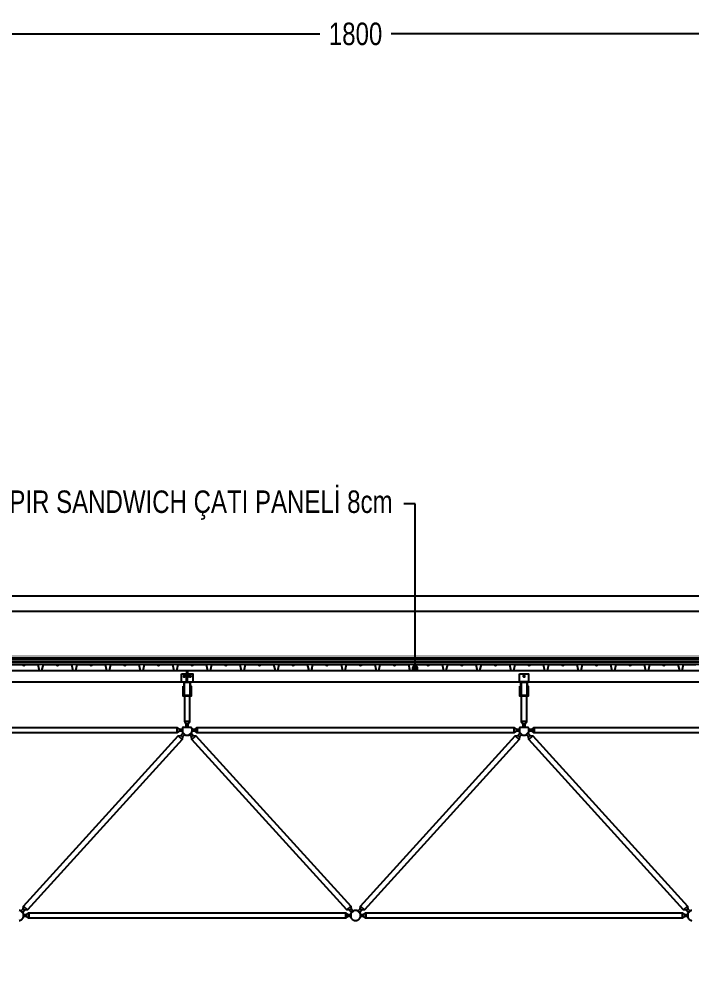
# Model space of a CAD drawing. Header units: centimetres. Extents: x 26569 to 160723, y -3143 to 14565.
# Drawn here: x 118108 to 118707, y -1038 to -180 of the extents above; entities that cross this region are included whole.
import ezdxf
from ezdxf import colors
from ezdxf.entities.mleader import LeaderData, LeaderLine
from ezdxf.math import Vec2, Vec3

# ---------------------------------------------------------------- set-up
doc = ezdxf.new("R2010")
doc.units = ezdxf.units.CM
doc.header["$LTSCALE"] = 100
doc.linetypes.add('HIDDEN', pattern=[9.525, 6.35, -3.175])
for name, color, linetype in [('A-ANNO-DIMS', 187, 'Continuous'), ('A-ELEV-02', 253, 'Continuous'), ('A-ELEV-04', 250, 'Continuous'), ('A-WALL-INSL', 249, 'Continuous'), ('A-WALL-SNWPNL', 200, 'Continuous'), ('S-STEL', 3, 'Continuous')]:
    doc.layers.add(name, color=color, linetype=linetype)
doc.styles.add('Fields_100', font='act_simplex.shx', dxfattribs={"width": 0.8, "height": 20})
doc.linetypes.add('BATTING', pattern='A,0.00254,-2.54,[134,ltypeshp.shx,S=2.54,R=0,X=-2.54,Y=0],-5.08,[134,ltypeshp.shx,S=2.54,R=180,X=2.54,Y=0],-2.54', length=10.16254)
doc.dimstyles.new('FIELDS_100', dxfattribs={"dimscale": 0, "dimtxt": 20, "dimasz": 5, "dimexe": 5, "dimexo": 5, "dimgap": 5, "dimtad": 0, "dimdec": 0, "dimzin": 0, "dimdsep": 46, "dimtxsty": 'Fields_100', "dimblk": 'DOT', "dimcen": 0.09, "dimclrt": 50, "dimadec": 0, "dimazin": 0, "dimtfac": 1, "dimtdec": 0, "dimtix": 1, "dimtofl": 0, "dimtmove": 1, "dimatfit": 3, "dimfxl": 5, "dimfxlon": 1, "dimtolj": 1, "dimtzin": 0, "dimarcsym": 0})

# ---------------------------------------------------------------- blocks, each defined once
blk = doc.blocks.new('_Dot')
at = {"color": 0, "linetype": 'ByBlock', "lineweight": -2}
blk.add_line((-0.5, 0), (-1, 0), dxfattribs=at)
at = {"color": 0, "linetype": 'ByBlock', "const_width": 0.5}
blk.add_lwpolyline([(-0.25, 0, 1), (0.25, 0, 1)], format="xyb", close=True, dxfattribs=at)
blk = doc.blocks.new('*D480')
at = {"layer": 'A-ANNO-DIMS', "color": 0, "lineweight": -2, "transparency": 16777216}
for p, q in [((117507.73, -198.45), (117507.73, -188.45)), ((119307.73, -198.45), (119307.73, -188.45)), ((117512.73, -193.45), (118376.06, -193.45)), ((119302.73, -193.45), (118439.4, -193.45))]:
    blk.add_line(p, q, dxfattribs=at)
at = {"layer": 'DEFPOINTS', "color": 0, "transparency": 16777216}
for p in [(119307.73, -193.45), (117507.73, -1038.45), (119307.73, -1038.45)]:
    blk.add_point(p, dxfattribs=at)
at = {"layer": 'A-ANNO-DIMS', "color": 0, "lineweight": -2, "transparency": 16777216, "xscale": 5, "yscale": 5, "zscale": 5, "rotation": 180}
blk.add_blockref('_Dot', (117507.73, -193.45), dxfattribs=at)
at = {"layer": 'A-ANNO-DIMS', "color": 0, "lineweight": -2, "transparency": 16777216, "xscale": 5, "yscale": 5, "zscale": 5}
blk.add_blockref('_Dot', (119307.73, -193.45), dxfattribs=at)
at = {"layer": 'A-ANNO-DIMS', "color": 50, "transparency": 16777216, "insert": (118407.73, -193.45), "char_height": 20, "attachment_point": 5, "style": 'Fields_100'}
blk.add_mtext('\\A1;1800', dxfattribs=at)

msp = doc.modelspace()

# ---------------------------------------------------------------- linework, layer by layer
at = {"layer": 'A-ELEV-02'}
for points in [[(113862.73, -760.44), (122930.23, -760.44)], [(118257.23, -760.44), (118257.23, -763.44)], [(118258.23, -760.44), (118258.23, -763.44)], [(113862.73, -770.44), (122930.23, -770.44)], [(118252.73, -770.44), (118262.73, -770.44)], [(118259.93, -764.74), (118259.91, -764.74), (118259.9, -764.74), (118259.88, -764.75), (118259.87, -764.75), (118259.85, -764.75), (118259.83, -764.75), (118259.82, -764.75), (118259.8, -764.76), (118259.79, -764.76), (118259.77, -764.76), (118259.75, -764.77), (118259.74, -764.77), (118259.72, -764.78), (118259.7, -764.78), (118259.69, -764.79), (118259.67, -764.79), (118259.66, -764.8), (118259.64, -764.81), (118259.62, -764.81), (118259.61, -764.82), (118259.59, -764.83), (118259.58, -764.84), (118259.56, -764.85), (118259.55, -764.86), (118259.53, -764.87), (118259.52, -764.88), (118259.5, -764.89), (118259.49, -764.9), (118259.47, -764.91), (118259.46, -764.92), (118259.45, -764.94), (118259.43, -764.95), (118259.42, -764.96), (118259.41, -764.98), (118259.4, -764.99), (118259.39, -765), (118259.38, -765.02), (118259.36, -765.03), (118259.35, -765.05), (118259.34, -765.06), (118259.33, -765.08), (118259.33, -765.09), (118259.32, -765.11), (118259.31, -765.12), (118259.3, -765.14), (118259.29, -765.15), (118259.29, -765.17), (118259.28, -765.19), (118259.27, -765.2), (118259.27, -765.22), (118259.26, -765.23), (118259.26, -765.25), (118259.25, -765.27), (118259.25, -765.28), (118259.24, -765.3), (118259.24, -765.32), (118259.24, -765.33), (118259.24, -765.35), (118259.23, -765.36), (118259.23, -765.38), (118259.23, -765.4), (118259.23, -765.41), (118259.23, -765.43), (118259.23, -765.44), (118259.23, -765.46), (118259.23, -765.48), (118259.23, -765.49), (118259.23, -765.51), (118259.23, -765.52), (118259.24, -765.54), (118259.24, -765.55), (118259.24, -765.57), (118259.24, -765.59), (118259.25, -765.6), (118259.25, -765.62), (118259.26, -765.64), (118259.26, -765.65), (118259.27, -765.67), (118259.27, -765.69), (118259.28, -765.7), (118259.29, -765.72), (118259.29, -765.73), (118259.3, -765.75), (118259.31, -765.77), (118259.32, -765.78), (118259.33, -765.8), (118259.33, -765.81), (118259.34, -765.83), (118259.35, -765.84), (118259.36, -765.86), (118259.38, -765.87), (118259.39, -765.89), (118259.4, -765.9), (118259.41, -765.91), (118259.42, -765.93), (118259.43, -765.94), (118259.45, -765.95), (118259.46, -765.96), (118259.47, -765.98), (118259.49, -765.99), (118259.5, -766), (118259.52, -766.01), (118259.53, -766.02), (118259.55, -766.03), (118259.56, -766.04), (118259.58, -766.05), (118259.59, -766.06), (118259.61, -766.07), (118259.62, -766.07), (118259.64, -766.08), (118259.66, -766.09), (118259.67, -766.09), (118259.69, -766.1), (118259.7, -766.11), (118259.72, -766.11), (118259.74, -766.12), (118259.75, -766.12), (118259.77, -766.13), (118259.79, -766.13), (118259.8, -766.13), (118259.82, -766.13), (118259.83, -766.14), (118259.85, -766.14), (118259.87, -766.14), (118259.88, -766.14), (118259.9, -766.14), (118259.91, -766.14), (118259.93, -766.14)], [(118260.53, -764.74), (118259.93, -764.74)], [(118260.53, -766.14), (118259.93, -766.14)], [(118260.53, -766.14), (118260.55, -766.14), (118260.56, -766.14), (118260.58, -766.14), (118260.59, -766.14), (118260.61, -766.14), (118260.62, -766.14), (118260.64, -766.13), (118260.66, -766.13), (118260.67, -766.13), (118260.69, -766.13), (118260.71, -766.12), (118260.72, -766.12), (118260.74, -766.11), (118260.76, -766.11), (118260.77, -766.1), (118260.79, -766.09), (118260.8, -766.09), (118260.82, -766.08), (118260.84, -766.07), (118260.85, -766.07), (118260.87, -766.06), (118260.88, -766.05), (118260.9, -766.04), (118260.91, -766.03), (118260.93, -766.02), (118260.94, -766.01), (118260.96, -766), (118260.97, -765.99), (118260.98, -765.98), (118261, -765.96), (118261.01, -765.95), (118261.02, -765.94), (118261.04, -765.93), (118261.05, -765.91), (118261.06, -765.9), (118261.07, -765.89), (118261.08, -765.87), (118261.1, -765.86), (118261.11, -765.84), (118261.12, -765.83), (118261.13, -765.81), (118261.13, -765.8), (118261.14, -765.78), (118261.15, -765.77), (118261.16, -765.75), (118261.17, -765.73), (118261.17, -765.72), (118261.18, -765.7), (118261.19, -765.69), (118261.19, -765.67), (118261.2, -765.65), (118261.2, -765.64), (118261.21, -765.62), (118261.21, -765.6), (118261.21, -765.59), (118261.22, -765.57), (118261.22, -765.55), (118261.22, -765.54), (118261.23, -765.52), (118261.23, -765.51), (118261.23, -765.49), (118261.23, -765.48), (118261.23, -765.46), (118261.23, -765.44), (118261.23, -765.43), (118261.23, -765.41), (118261.23, -765.4), (118261.23, -765.38), (118261.23, -765.36), (118261.22, -765.35), (118261.22, -765.33), (118261.22, -765.32), (118261.21, -765.3), (118261.21, -765.28), (118261.21, -765.27), (118261.2, -765.25), (118261.2, -765.23), (118261.19, -765.22), (118261.19, -765.2), (118261.18, -765.19), (118261.17, -765.17), (118261.17, -765.15), (118261.16, -765.14), (118261.15, -765.12), (118261.14, -765.11), (118261.13, -765.09), (118261.13, -765.08), (118261.12, -765.06), (118261.11, -765.05), (118261.1, -765.03), (118261.08, -765.02), (118261.07, -765), (118261.06, -764.99), (118261.05, -764.98), (118261.04, -764.96), (118261.02, -764.95), (118261.01, -764.94), (118261, -764.92), (118260.98, -764.91), (118260.97, -764.9), (118260.96, -764.89), (118260.94, -764.88), (118260.93, -764.87), (118260.91, -764.86), (118260.9, -764.85), (118260.88, -764.84), (118260.87, -764.83), (118260.85, -764.82), (118260.84, -764.81), (118260.82, -764.81), (118260.8, -764.8), (118260.79, -764.79), (118260.77, -764.79), (118260.76, -764.78), (118260.74, -764.78), (118260.72, -764.77), (118260.71, -764.77), (118260.69, -764.76), (118260.67, -764.76), (118260.66, -764.76), (118260.64, -764.75), (118260.62, -764.75), (118260.61, -764.75), (118260.59, -764.75), (118260.58, -764.75), (118260.56, -764.74), (118260.55, -764.74), (118260.53, -764.74)], [(118561.73, -770.44), (118553.73, -770.44)], [(118254.13, -776.04), (118254.63, -776.04)], [(118254.13, -777.44), (118254.63, -777.44)], [(118260.83, -776.04), (118261.33, -776.04)], [(118260.83, -777.44), (118261.33, -777.44)], [(118554.13, -776.04), (118554.63, -776.04)], [(118554.13, -777.44), (118554.63, -777.44)], [(118560.83, -776.04), (118561.33, -776.04)], [(118560.83, -777.44), (118561.33, -777.44)], [(118255.31, -783.24), (118255.31, -805.84), (118256.73, -807.84), (118256.73, -810.84)], [(118258.73, -810.84), (118258.73, -807.84), (118260.14, -805.84), (118260.14, -783.24)], [(118555.31, -783.24), (118555.31, -805.84), (118556.73, -807.84), (118556.73, -810.84)], [(118558.73, -810.84), (118558.73, -807.84), (118560.14, -805.84), (118560.14, -783.24)], [(118260.14, -805.84), (118255.31, -805.84)], [(118560.14, -805.84), (118555.31, -805.84)], [(117961.83, -812.54), (117964.83, -812.54), (117966.83, -811.13), (118248.63, -811.13), (118250.63, -812.54), (118253.63, -812.54)], [(118253.63, -814.54), (118250.63, -814.54), (118248.63, -815.96), (117966.83, -815.96), (117964.83, -814.54), (117961.83, -814.54)], [(118248.63, -811.13), (118248.63, -815.96)], [(118250.63, -812.54), (118250.63, -814.54)], [(118254.13, -810.84), (118254.04, -810.96), (118253.96, -811.09), (118253.88, -811.22), (118253.8, -811.35), (118253.73, -811.48), (118253.66, -811.62), (118253.6, -811.76), (118253.54, -811.91), (118253.48, -812.05), (118253.46, -812.13), (118253.43, -812.2), (118253.41, -812.28), (118253.39, -812.36), (118253.37, -812.43), (118253.35, -812.51), (118253.33, -812.59), (118253.32, -812.67), (118253.3, -812.74), (118253.29, -812.82), (118253.28, -812.9), (118253.27, -812.98), (118253.26, -813.06), (118253.25, -813.14), (118253.24, -813.22), (118253.24, -813.3), (118253.23, -813.38), (118253.23, -813.46), (118253.23, -813.54), (118253.23, -813.62), (118253.23, -813.7), (118253.24, -813.78), (118253.24, -813.86), (118253.25, -813.94), (118253.25, -814.01), (118253.26, -814.09), (118253.27, -814.17), (118253.29, -814.25), (118253.31, -814.4), (118253.35, -814.56), (118253.38, -814.71), (118253.43, -814.86), (118253.47, -815), (118253.52, -815.14), (118253.58, -815.29), (118253.64, -815.42), (118253.71, -815.56), (118253.77, -815.69), (118253.85, -815.82), (118253.93, -815.95), (118254.01, -816.07), (118254.1, -816.2), (118254.19, -816.32), (118254.29, -816.44), (118254.39, -816.56), (118254.5, -816.68), (118254.55, -816.73), (118254.61, -816.79), (118254.67, -816.84), (118254.73, -816.9), (118254.79, -816.95), (118254.85, -817), (118254.91, -817.05), (118254.97, -817.1), (118255.03, -817.15), (118255.1, -817.19), (118255.16, -817.24), (118255.23, -817.29), (118255.3, -817.33), (118255.36, -817.37), (118255.43, -817.41), (118255.5, -817.45), (118255.57, -817.49), (118255.64, -817.53), (118255.71, -817.57), (118255.78, -817.6), (118255.86, -817.64), (118255.93, -817.67), (118256, -817.7), (118256.08, -817.73), (118256.15, -817.76), (118256.22, -817.78), (118256.3, -817.81), (118256.37, -817.83), (118256.52, -817.88), (118256.67, -817.92), (118256.83, -817.95), (118256.98, -817.98), (118257.13, -818), (118257.28, -818.02), (118257.43, -818.03), (118257.58, -818.04), (118257.73, -818.04), (118257.88, -818.04), (118258.03, -818.03), (118258.18, -818.02), (118258.33, -818), (118258.48, -817.98), (118258.63, -817.95), (118258.79, -817.92), (118258.94, -817.88), (118259.09, -817.83), (118259.16, -817.81), (118259.24, -817.78), (118259.31, -817.76), (118259.38, -817.73), (118259.46, -817.7), (118259.53, -817.67), (118259.6, -817.64), (118259.68, -817.6), (118259.75, -817.57), (118259.82, -817.53), (118259.89, -817.49), (118259.96, -817.45), (118260.03, -817.41), (118260.1, -817.37), (118260.16, -817.33), (118260.23, -817.29), (118260.3, -817.24), (118260.36, -817.19), (118260.43, -817.15), (118260.49, -817.1), (118260.55, -817.05), (118260.61, -817), (118260.67, -816.95), (118260.73, -816.9), (118260.79, -816.84), (118260.85, -816.79), (118260.91, -816.73), (118260.96, -816.68), (118261.07, -816.56), (118261.17, -816.44), (118261.27, -816.32), (118261.36, -816.2), (118261.45, -816.07), (118261.53, -815.95), (118261.61, -815.82), (118261.69, -815.69), (118261.75, -815.56), (118261.82, -815.42), (118261.88, -815.29), (118261.94, -815.14), (118261.99, -815), (118262.03, -814.86), (118262.08, -814.71), (118262.11, -814.56), (118262.15, -814.4), (118262.17, -814.25), (118262.19, -814.17), (118262.2, -814.09), (118262.21, -814.01), (118262.21, -813.94), (118262.22, -813.86), (118262.22, -813.78), (118262.23, -813.7), (118262.23, -813.62), (118262.23, -813.54), (118262.23, -813.46), (118262.23, -813.38), (118262.22, -813.3), (118262.22, -813.22), (118262.21, -813.14), (118262.2, -813.06), (118262.19, -812.98), (118262.18, -812.9), (118262.17, -812.82), (118262.16, -812.74), (118262.14, -812.67), (118262.13, -812.59), (118262.11, -812.51), (118262.09, -812.43), (118262.07, -812.36), (118262.05, -812.28), (118262.03, -812.2), (118262, -812.13), (118261.98, -812.05), (118261.92, -811.91), (118261.86, -811.76), (118261.8, -811.62), (118261.73, -811.48), (118261.66, -811.35), (118261.58, -811.22), (118261.5, -811.09), (118261.42, -810.96), (118261.33, -810.84)], [(118253.63, -811.69), (118253.63, -815.4)], [(118254.13, -810.84), (118261.33, -810.84)], [(118258.73, -807.84), (118256.73, -807.84)], [(118261.83, -812.54), (118264.83, -812.54), (118266.83, -811.13), (118548.63, -811.13), (118550.63, -812.54), (118553.63, -812.54)], [(118261.83, -811.69), (118261.83, -815.4)], [(118553.63, -814.54), (118550.63, -814.54), (118548.63, -815.96), (118266.83, -815.96), (118264.83, -814.54), (118261.83, -814.54)], [(118264.83, -812.54), (118264.83, -814.54)], [(118266.83, -811.13), (118266.83, -815.96)], [(118548.63, -811.13), (118548.63, -815.96)], [(118550.63, -812.54), (118550.63, -814.54)], [(118554.13, -810.84), (118554.04, -810.96), (118553.96, -811.09), (118553.88, -811.22), (118553.8, -811.35), (118553.73, -811.48), (118553.66, -811.62), (118553.6, -811.76), (118553.54, -811.91), (118553.48, -812.05), (118553.46, -812.13), (118553.43, -812.2), (118553.41, -812.28), (118553.39, -812.36), (118553.37, -812.43), (118553.35, -812.51), (118553.33, -812.59), (118553.32, -812.67), (118553.3, -812.74), (118553.29, -812.82), (118553.28, -812.9), (118553.27, -812.98), (118553.26, -813.06), (118553.25, -813.14), (118553.24, -813.22), (118553.24, -813.3), (118553.23, -813.38), (118553.23, -813.46), (118553.23, -813.54), (118553.23, -813.62), (118553.23, -813.7), (118553.24, -813.78), (118553.24, -813.86), (118553.25, -813.94), (118553.25, -814.01), (118553.26, -814.09), (118553.27, -814.17), (118553.29, -814.25), (118553.31, -814.4), (118553.35, -814.56), (118553.38, -814.71), (118553.43, -814.86), (118553.47, -815), (118553.52, -815.14), (118553.58, -815.29), (118553.64, -815.42), (118553.71, -815.56), (118553.77, -815.69), (118553.85, -815.82), (118553.93, -815.95), (118554.01, -816.07), (118554.1, -816.2), (118554.19, -816.32), (118554.29, -816.44), (118554.39, -816.56), (118554.5, -816.68), (118554.55, -816.73), (118554.61, -816.79), (118554.67, -816.84), (118554.73, -816.9), (118554.79, -816.95), (118554.85, -817), (118554.91, -817.05), (118554.97, -817.1), (118555.03, -817.15), (118555.1, -817.19), (118555.16, -817.24), (118555.23, -817.29), (118555.3, -817.33), (118555.36, -817.37), (118555.43, -817.41), (118555.5, -817.45), (118555.57, -817.49), (118555.64, -817.53), (118555.71, -817.57), (118555.78, -817.6), (118555.86, -817.64), (118555.93, -817.67), (118556, -817.7), (118556.08, -817.73), (118556.15, -817.76), (118556.22, -817.78), (118556.3, -817.81), (118556.37, -817.83), (118556.52, -817.88), (118556.67, -817.92), (118556.83, -817.95), (118556.98, -817.98), (118557.13, -818), (118557.28, -818.02), (118557.43, -818.03), (118557.58, -818.04), (118557.73, -818.04), (118557.88, -818.04), (118558.03, -818.03), (118558.18, -818.02), (118558.33, -818), (118558.48, -817.98), (118558.63, -817.95), (118558.79, -817.92), (118558.94, -817.88), (118559.09, -817.83), (118559.16, -817.81), (118559.24, -817.78), (118559.31, -817.76), (118559.38, -817.73), (118559.46, -817.7), (118559.53, -817.67), (118559.6, -817.64), (118559.68, -817.6), (118559.75, -817.57), (118559.82, -817.53), (118559.89, -817.49), (118559.96, -817.45), (118560.03, -817.41), (118560.1, -817.37), (118560.16, -817.33), (118560.23, -817.29), (118560.3, -817.24), (118560.36, -817.19), (118560.43, -817.15), (118560.49, -817.1), (118560.55, -817.05), (118560.61, -817), (118560.67, -816.95), (118560.73, -816.9), (118560.79, -816.84), (118560.85, -816.79), (118560.91, -816.73), (118560.96, -816.68), (118561.07, -816.56), (118561.17, -816.44), (118561.27, -816.32), (118561.36, -816.2), (118561.45, -816.07), (118561.53, -815.95), (118561.61, -815.82), (118561.69, -815.69), (118561.75, -815.56), (118561.82, -815.42), (118561.88, -815.29), (118561.94, -815.14), (118561.99, -815), (118562.03, -814.86), (118562.08, -814.71), (118562.11, -814.56), (118562.15, -814.4), (118562.17, -814.25), (118562.19, -814.17), (118562.2, -814.09), (118562.21, -814.01), (118562.21, -813.94), (118562.22, -813.86), (118562.22, -813.78), (118562.23, -813.7), (118562.23, -813.62), (118562.23, -813.54), (118562.23, -813.46), (118562.23, -813.38), (118562.22, -813.3), (118562.22, -813.22), (118562.21, -813.14), (118562.2, -813.06), (118562.19, -812.98), (118562.18, -812.9), (118562.17, -812.82), (118562.16, -812.74), (118562.14, -812.67), (118562.13, -812.59), (118562.11, -812.51), (118562.09, -812.43), (118562.07, -812.36), (118562.05, -812.28), (118562.03, -812.2), (118562, -812.13), (118561.98, -812.05), (118561.92, -811.91), (118561.86, -811.76), (118561.8, -811.62), (118561.73, -811.48), (118561.66, -811.35), (118561.58, -811.22), (118561.5, -811.09), (118561.42, -810.96), (118561.33, -810.84)], [(118553.63, -811.69), (118553.63, -815.4)], [(118554.13, -810.84), (118561.33, -810.84)], [(118558.73, -807.84), (118556.73, -807.84)], [(118561.83, -812.54), (118564.83, -812.54), (118566.83, -811.13), (118848.63, -811.13), (118850.63, -812.54), (118853.63, -812.54)], [(118561.83, -811.69), (118561.83, -815.4)], [(118853.63, -814.54), (118850.63, -814.54), (118848.63, -815.96), (118566.83, -815.96), (118564.83, -814.54), (118561.83, -814.54)], [(118564.83, -812.54), (118564.83, -814.54)], [(118566.83, -811.13), (118566.83, -815.96)], [(118249.82, -818.65), (118253.4, -821.9)], [(118252.21, -818.12), (118253.69, -819.47)], [(118253.6, -815.33), (118256.34, -817.83)], [(118259.12, -817.83), (118261.86, -815.33)], [(118261.77, -819.47), (118263.25, -818.12)], [(118262.06, -821.9), (118265.64, -818.65)], [(118549.82, -818.65), (118553.4, -821.9)], [(118552.21, -818.12), (118553.69, -819.47)], [(118553.6, -815.33), (118556.34, -817.83)], [(118559.12, -817.83), (118561.86, -815.33)], [(118561.77, -819.47), (118563.25, -818.12)], [(118562.06, -821.9), (118565.64, -818.65)], [(118108.24, -983.02), (118108.34, -983), (118108.44, -982.99), (118108.55, -982.97), (118108.65, -982.95), (118108.76, -982.92), (118108.86, -982.9), (118108.97, -982.87), (118109.07, -982.84), (118109.18, -982.8), (118109.28, -982.77), (118109.39, -982.73), (118109.49, -982.69), (118109.59, -982.64), (118109.7, -982.59), (118109.8, -982.54), (118109.9, -982.49), (118110, -982.43), (118110.1, -982.37), (118110.19, -982.31), (118110.29, -982.25), (118110.38, -982.18), (118110.48, -982.11), (118110.57, -982.04), (118110.66, -981.96), (118110.74, -981.89), (118110.83, -981.81), (118110.91, -981.73), (118110.99, -981.64), (118111.07, -981.56), (118111.15, -981.47), (118111.22, -981.38), (118111.3, -981.29), (118111.37, -981.2), (118111.43, -981.1), (118111.5, -981.01), (118111.56, -980.91), (118111.62, -980.81), (118111.67, -980.71), (118111.73, -980.61), (118111.78, -980.51), (118111.83, -980.41), (118111.87, -980.3), (118111.91, -980.2), (118111.95, -980.1), (118111.99, -979.99), (118112.02, -979.89), (118112.06, -979.78), (118112.08, -979.68), (118112.11, -979.57), (118112.13, -979.47), (118112.15, -979.36), (118112.17, -979.26), (118112.19, -979.15), (118112.2, -979.05), (118112.21, -978.95), (118112.22, -978.85), (118112.23, -978.74), (118112.23, -978.64), (118112.23, -978.54), (118112.23, -978.44), (118112.23, -978.34), (118112.22, -978.24), (118112.21, -978.14), (118112.2, -978.04), (118112.19, -977.93), (118112.17, -977.83), (118112.15, -977.72), (118112.13, -977.62), (118112.11, -977.52), (118112.08, -977.41), (118112.06, -977.31), (118112.02, -977.2), (118111.99, -977.1), (118111.95, -976.99), (118111.91, -976.89), (118111.87, -976.78), (118111.83, -976.68), (118111.78, -976.58), (118111.73, -976.48), (118111.67, -976.38), (118111.62, -976.28), (118111.56, -976.18), (118111.5, -976.08), (118111.43, -975.99), (118111.37, -975.89), (118111.3, -975.8), (118111.22, -975.71), (118111.15, -975.62), (118111.07, -975.53), (118110.99, -975.45), (118110.91, -975.36), (118110.83, -975.28), (118110.74, -975.2), (118110.66, -975.12), (118110.57, -975.05), (118110.48, -974.98), (118110.38, -974.91), (118110.29, -974.84), (118110.19, -974.78), (118110.1, -974.72), (118110, -974.66), (118109.9, -974.6), (118109.8, -974.55), (118109.7, -974.5), (118109.59, -974.45), (118109.49, -974.4), (118109.39, -974.36), (118109.28, -974.32), (118109.18, -974.28), (118109.07, -974.25), (118108.97, -974.22), (118108.86, -974.19), (118108.76, -974.16), (118108.65, -974.14), (118108.55, -974.12), (118108.44, -974.1), (118108.34, -974.09), (118108.24, -974.07)], [(118109.12, -974.26), (118111.86, -976.76)], [(118111.77, -972.62), (118113.25, -973.96)], [(118111.83, -977.54), (118114.83, -977.54), (118116.83, -976.13), (118398.63, -976.13), (118400.63, -977.54), (118403.63, -977.54)], [(118111.83, -976.69), (118111.83, -980.4)], [(118112.06, -970.19), (118115.64, -973.43)], [(118114.83, -977.54), (118114.83, -979.54)], [(118116.83, -976.13), (118116.83, -980.96)], [(118398.63, -976.13), (118398.63, -980.96)], [(118399.82, -973.43), (118403.4, -970.19)], [(118400.63, -977.54), (118400.63, -979.54)], [(118402.21, -973.96), (118403.69, -972.62)], [(118403.6, -976.76), (118406.34, -974.26)], [(118403.63, -976.69), (118403.63, -980.4)], [(118409.12, -974.26), (118411.86, -976.76)], [(118411.77, -972.62), (118413.25, -973.96)], [(118411.83, -977.54), (118414.83, -977.54), (118416.83, -976.13), (118698.63, -976.13), (118700.63, -977.54), (118703.63, -977.54)], [(118411.83, -976.69), (118411.83, -980.4)], [(118412.06, -970.19), (118415.64, -973.43)], [(118414.83, -977.54), (118414.83, -979.54)], [(118416.83, -976.13), (118416.83, -980.96)], [(118698.63, -976.13), (118698.63, -980.96)], [(118699.82, -973.43), (118703.4, -970.19)], [(118700.63, -977.54), (118700.63, -979.54)], [(118702.21, -973.96), (118703.69, -972.62)], [(118707.12, -974.09), (118707.02, -974.1), (118706.91, -974.12), (118706.81, -974.14), (118706.7, -974.16), (118706.6, -974.19), (118706.49, -974.22), (118706.39, -974.25), (118706.28, -974.28), (118706.18, -974.32), (118706.07, -974.36), (118705.97, -974.4), (118705.87, -974.45), (118705.76, -974.5), (118705.66, -974.55), (118705.56, -974.6), (118705.46, -974.66), (118705.36, -974.72), (118705.27, -974.78), (118705.17, -974.84), (118705.08, -974.91), (118704.98, -974.98), (118704.89, -975.05), (118704.8, -975.12), (118704.72, -975.2), (118704.63, -975.28), (118704.55, -975.36), (118704.47, -975.45), (118704.39, -975.53), (118704.31, -975.62), (118704.24, -975.71), (118704.16, -975.8), (118704.09, -975.89), (118704.03, -975.99), (118703.96, -976.08), (118703.9, -976.18), (118703.84, -976.28), (118703.79, -976.38), (118703.73, -976.48), (118703.68, -976.58), (118703.63, -976.68), (118703.59, -976.78), (118703.55, -976.89), (118703.51, -976.99), (118703.47, -977.1), (118703.44, -977.2), (118703.4, -977.31), (118703.37, -977.41), (118703.35, -977.52), (118703.33, -977.62), (118703.31, -977.72), (118703.29, -977.83), (118703.27, -977.93), (118703.26, -978.04), (118703.25, -978.14), (118703.24, -978.24), (118703.23, -978.34), (118703.23, -978.44), (118703.23, -978.54), (118703.23, -978.64), (118703.23, -978.74), (118703.24, -978.85), (118703.25, -978.95), (118703.26, -979.05), (118703.27, -979.15), (118703.29, -979.26), (118703.31, -979.36), (118703.33, -979.47), (118703.35, -979.57), (118703.37, -979.68), (118703.4, -979.78), (118703.44, -979.89), (118703.47, -979.99), (118703.51, -980.1), (118703.55, -980.2), (118703.59, -980.3), (118703.63, -980.41), (118703.68, -980.51), (118703.73, -980.61), (118703.79, -980.71), (118703.84, -980.81), (118703.9, -980.91), (118703.96, -981.01), (118704.03, -981.1), (118704.09, -981.2), (118704.16, -981.29), (118704.24, -981.38), (118704.31, -981.47), (118704.39, -981.56), (118704.47, -981.64), (118704.55, -981.73), (118704.63, -981.81), (118704.72, -981.89), (118704.8, -981.96), (118704.89, -982.04), (118704.98, -982.11), (118705.08, -982.18), (118705.17, -982.25), (118705.27, -982.31), (118705.36, -982.37), (118705.46, -982.43), (118705.56, -982.49), (118705.66, -982.54), (118705.76, -982.59), (118705.87, -982.64), (118705.97, -982.69), (118706.07, -982.73), (118706.18, -982.77), (118706.28, -982.8), (118706.39, -982.84), (118706.49, -982.87), (118706.6, -982.9), (118706.7, -982.92), (118706.81, -982.95), (118706.91, -982.97), (118707.02, -982.99), (118707.12, -983)], [(118703.6, -976.76), (118706.34, -974.26)], [(118703.63, -976.69), (118703.63, -980.4)], [(118403.63, -979.54), (118400.63, -979.54), (118398.63, -980.96), (118116.83, -980.96), (118114.83, -979.54), (118111.83, -979.54)], [(118703.63, -979.54), (118700.63, -979.54), (118698.63, -980.96), (118416.83, -980.96), (118414.83, -979.54), (118411.83, -979.54)]]:
    msp.add_lwpolyline(points, dxfattribs=at)
for points in [[(118252.73, -763.44), (118262.73, -763.44), (118262.73, -770.74), (118252.73, -770.74)], [(118553.73, -763.44), (118561.73, -763.44), (118561.73, -770.74), (118553.73, -770.74)], [(118255.93, -765.44), (118255.93, -765.43), (118255.93, -765.41), (118255.93, -765.4), (118255.93, -765.38), (118255.93, -765.36), (118255.92, -765.35), (118255.92, -765.33), (118255.92, -765.32), (118255.91, -765.3), (118255.91, -765.28), (118255.91, -765.27), (118255.9, -765.25), (118255.9, -765.23), (118255.89, -765.22), (118255.89, -765.2), (118255.88, -765.19), (118255.87, -765.17), (118255.87, -765.15), (118255.86, -765.14), (118255.85, -765.12), (118255.84, -765.11), (118255.83, -765.09), (118255.83, -765.08), (118255.82, -765.06), (118255.81, -765.05), (118255.8, -765.03), (118255.78, -765.02), (118255.77, -765), (118255.76, -764.99), (118255.75, -764.98), (118255.74, -764.96), (118255.72, -764.95), (118255.71, -764.94), (118255.7, -764.92), (118255.68, -764.91), (118255.67, -764.9), (118255.66, -764.89), (118255.64, -764.88), (118255.63, -764.87), (118255.61, -764.86), (118255.6, -764.85), (118255.58, -764.84), (118255.57, -764.83), (118255.55, -764.82), (118255.54, -764.81), (118255.52, -764.81), (118255.5, -764.8), (118255.49, -764.79), (118255.47, -764.79), (118255.46, -764.78), (118255.44, -764.78), (118255.42, -764.77), (118255.41, -764.77), (118255.39, -764.76), (118255.37, -764.76), (118255.36, -764.76), (118255.34, -764.75), (118255.32, -764.75), (118255.31, -764.75), (118255.29, -764.75), (118255.28, -764.75), (118255.26, -764.74), (118255.25, -764.74), (118255.23, -764.74), (118255.21, -764.74), (118255.2, -764.74), (118255.18, -764.75), (118255.17, -764.75), (118255.15, -764.75), (118255.13, -764.75), (118255.12, -764.75), (118255.1, -764.76), (118255.09, -764.76), (118255.07, -764.76), (118255.05, -764.77), (118255.04, -764.77), (118255.02, -764.78), (118255, -764.78), (118254.99, -764.79), (118254.97, -764.79), (118254.96, -764.8), (118254.94, -764.81), (118254.92, -764.81), (118254.91, -764.82), (118254.89, -764.83), (118254.88, -764.84), (118254.86, -764.85), (118254.85, -764.86), (118254.83, -764.87), (118254.82, -764.88), (118254.8, -764.89), (118254.79, -764.9), (118254.77, -764.91), (118254.76, -764.92), (118254.75, -764.94), (118254.73, -764.95), (118254.72, -764.96), (118254.71, -764.98), (118254.7, -764.99), (118254.69, -765), (118254.68, -765.02), (118254.66, -765.03), (118254.65, -765.05), (118254.64, -765.06), (118254.63, -765.08), (118254.63, -765.09), (118254.62, -765.11), (118254.61, -765.12), (118254.6, -765.14), (118254.59, -765.15), (118254.59, -765.17), (118254.58, -765.19), (118254.57, -765.2), (118254.57, -765.22), (118254.56, -765.23), (118254.56, -765.25), (118254.55, -765.27), (118254.55, -765.28), (118254.54, -765.3), (118254.54, -765.32), (118254.54, -765.33), (118254.54, -765.35), (118254.53, -765.36), (118254.53, -765.38), (118254.53, -765.4), (118254.53, -765.41), (118254.53, -765.43), (118254.53, -765.44), (118254.53, -765.46), (118254.53, -765.48), (118254.53, -765.49), (118254.53, -765.51), (118254.53, -765.52), (118254.54, -765.54), (118254.54, -765.55), (118254.54, -765.57), (118254.54, -765.59), (118254.55, -765.6), (118254.55, -765.62), (118254.56, -765.64), (118254.56, -765.65), (118254.57, -765.67), (118254.57, -765.69), (118254.58, -765.7), (118254.59, -765.72), (118254.59, -765.73), (118254.6, -765.75), (118254.61, -765.77), (118254.62, -765.78), (118254.63, -765.8), (118254.63, -765.81), (118254.64, -765.83), (118254.65, -765.84), (118254.66, -765.86), (118254.68, -765.87), (118254.69, -765.89), (118254.7, -765.9), (118254.71, -765.91), (118254.72, -765.93), (118254.73, -765.94), (118254.75, -765.95), (118254.76, -765.96), (118254.77, -765.98), (118254.79, -765.99), (118254.8, -766), (118254.82, -766.01), (118254.83, -766.02), (118254.85, -766.03), (118254.86, -766.04), (118254.88, -766.05), (118254.89, -766.06), (118254.91, -766.07), (118254.92, -766.07), (118254.94, -766.08), (118254.96, -766.09), (118254.97, -766.09), (118254.99, -766.1), (118255, -766.11), (118255.02, -766.11), (118255.04, -766.12), (118255.05, -766.12), (118255.07, -766.13), (118255.09, -766.13), (118255.1, -766.13), (118255.12, -766.13), (118255.13, -766.14), (118255.15, -766.14), (118255.17, -766.14), (118255.18, -766.14), (118255.2, -766.14), (118255.21, -766.14), (118255.23, -766.14), (118255.25, -766.14), (118255.26, -766.14), (118255.28, -766.14), (118255.29, -766.14), (118255.31, -766.14), (118255.32, -766.14), (118255.34, -766.13), (118255.36, -766.13), (118255.37, -766.13), (118255.39, -766.13), (118255.41, -766.12), (118255.42, -766.12), (118255.44, -766.11), (118255.46, -766.11), (118255.47, -766.1), (118255.49, -766.09), (118255.5, -766.09), (118255.52, -766.08), (118255.54, -766.07), (118255.55, -766.07), (118255.57, -766.06), (118255.58, -766.05), (118255.6, -766.04), (118255.61, -766.03), (118255.63, -766.02), (118255.64, -766.01), (118255.66, -766), (118255.67, -765.99), (118255.68, -765.98), (118255.7, -765.96), (118255.71, -765.95), (118255.72, -765.94), (118255.74, -765.93), (118255.75, -765.91), (118255.76, -765.9), (118255.77, -765.89), (118255.78, -765.87), (118255.8, -765.86), (118255.81, -765.84), (118255.82, -765.83), (118255.83, -765.81), (118255.83, -765.8), (118255.84, -765.78), (118255.85, -765.77), (118255.86, -765.75), (118255.87, -765.73), (118255.87, -765.72), (118255.88, -765.7), (118255.89, -765.69), (118255.89, -765.67), (118255.9, -765.65), (118255.9, -765.64), (118255.91, -765.62), (118255.91, -765.6), (118255.91, -765.59), (118255.92, -765.57), (118255.92, -765.55), (118255.92, -765.54), (118255.93, -765.52), (118255.93, -765.51), (118255.93, -765.49), (118255.93, -765.48), (118255.93, -765.46)], [(118558.43, -765.44), (118558.43, -765.43), (118558.43, -765.41), (118558.43, -765.4), (118558.43, -765.38), (118558.43, -765.36), (118558.42, -765.35), (118558.42, -765.33), (118558.42, -765.32), (118558.42, -765.3), (118558.41, -765.28), (118558.41, -765.27), (118558.4, -765.25), (118558.4, -765.23), (118558.39, -765.22), (118558.39, -765.2), (118558.38, -765.19), (118558.37, -765.17), (118558.37, -765.15), (118558.36, -765.14), (118558.35, -765.12), (118558.34, -765.11), (118558.33, -765.09), (118558.33, -765.08), (118558.32, -765.06), (118558.31, -765.05), (118558.3, -765.03), (118558.28, -765.02), (118558.27, -765), (118558.26, -764.99), (118558.25, -764.98), (118558.24, -764.96), (118558.22, -764.95), (118558.21, -764.94), (118558.2, -764.92), (118558.19, -764.91), (118558.17, -764.9), (118558.16, -764.89), (118558.14, -764.88), (118558.13, -764.87), (118558.11, -764.86), (118558.1, -764.85), (118558.08, -764.84), (118558.07, -764.83), (118558.05, -764.82), (118558.04, -764.81), (118558.02, -764.81), (118558, -764.8), (118557.99, -764.79), (118557.97, -764.79), (118557.96, -764.78), (118557.94, -764.78), (118557.92, -764.77), (118557.91, -764.77), (118557.89, -764.76), (118557.87, -764.76), (118557.86, -764.76), (118557.84, -764.75), (118557.82, -764.75), (118557.81, -764.75), (118557.79, -764.75), (118557.78, -764.75), (118557.76, -764.74), (118557.75, -764.74), (118557.73, -764.74), (118557.71, -764.74), (118557.7, -764.74), (118557.68, -764.75), (118557.67, -764.75), (118557.65, -764.75), (118557.63, -764.75), (118557.62, -764.75), (118557.6, -764.76), (118557.59, -764.76), (118557.57, -764.76), (118557.55, -764.77), (118557.54, -764.77), (118557.52, -764.78), (118557.5, -764.78), (118557.49, -764.79), (118557.47, -764.79), (118557.46, -764.8), (118557.44, -764.81), (118557.42, -764.81), (118557.41, -764.82), (118557.39, -764.83), (118557.38, -764.84), (118557.36, -764.85), (118557.35, -764.86), (118557.33, -764.87), (118557.32, -764.88), (118557.3, -764.89), (118557.29, -764.9), (118557.27, -764.91), (118557.26, -764.92), (118557.25, -764.94), (118557.23, -764.95), (118557.22, -764.96), (118557.21, -764.98), (118557.2, -764.99), (118557.19, -765), (118557.18, -765.02), (118557.16, -765.03), (118557.15, -765.05), (118557.14, -765.06), (118557.13, -765.08), (118557.13, -765.09), (118557.12, -765.11), (118557.11, -765.12), (118557.1, -765.14), (118557.09, -765.15), (118557.09, -765.17), (118557.08, -765.19), (118557.07, -765.2), (118557.07, -765.22), (118557.06, -765.23), (118557.06, -765.25), (118557.05, -765.27), (118557.05, -765.28), (118557.04, -765.3), (118557.04, -765.32), (118557.04, -765.33), (118557.04, -765.35), (118557.03, -765.36), (118557.03, -765.38), (118557.03, -765.4), (118557.03, -765.41), (118557.03, -765.43), (118557.03, -765.44), (118557.03, -765.46), (118557.03, -765.47), (118557.03, -765.49), (118557.03, -765.51), (118557.03, -765.52), (118557.04, -765.54), (118557.04, -765.55), (118557.04, -765.57), (118557.04, -765.59), (118557.05, -765.6), (118557.05, -765.62), (118557.06, -765.64), (118557.06, -765.65), (118557.07, -765.67), (118557.07, -765.69), (118557.08, -765.7), (118557.09, -765.72), (118557.09, -765.73), (118557.1, -765.75), (118557.11, -765.77), (118557.12, -765.78), (118557.13, -765.8), (118557.13, -765.81), (118557.14, -765.83), (118557.15, -765.84), (118557.16, -765.86), (118557.18, -765.87), (118557.19, -765.88), (118557.2, -765.9), (118557.21, -765.91), (118557.22, -765.93), (118557.23, -765.94), (118557.25, -765.95), (118557.26, -765.96), (118557.27, -765.98), (118557.29, -765.99), (118557.3, -766), (118557.32, -766.01), (118557.33, -766.02), (118557.35, -766.03), (118557.36, -766.04), (118557.38, -766.05), (118557.39, -766.06), (118557.41, -766.07), (118557.42, -766.07), (118557.44, -766.08), (118557.46, -766.09), (118557.47, -766.09), (118557.49, -766.1), (118557.5, -766.11), (118557.52, -766.11), (118557.54, -766.12), (118557.55, -766.12), (118557.57, -766.13), (118557.59, -766.13), (118557.6, -766.13), (118557.62, -766.13), (118557.63, -766.14), (118557.65, -766.14), (118557.67, -766.14), (118557.68, -766.14), (118557.7, -766.14), (118557.71, -766.14), (118557.73, -766.14), (118557.75, -766.14), (118557.76, -766.14), (118557.78, -766.14), (118557.79, -766.14), (118557.81, -766.14), (118557.82, -766.14), (118557.84, -766.13), (118557.86, -766.13), (118557.87, -766.13), (118557.89, -766.13), (118557.91, -766.12), (118557.92, -766.12), (118557.94, -766.11), (118557.96, -766.11), (118557.97, -766.1), (118557.99, -766.09), (118558, -766.09), (118558.02, -766.08), (118558.04, -766.07), (118558.05, -766.07), (118558.07, -766.06), (118558.08, -766.05), (118558.1, -766.04), (118558.11, -766.03), (118558.13, -766.02), (118558.14, -766.01), (118558.16, -766), (118558.17, -765.99), (118558.19, -765.98), (118558.2, -765.96), (118558.21, -765.95), (118558.22, -765.94), (118558.24, -765.93), (118558.25, -765.91), (118558.26, -765.9), (118558.27, -765.88), (118558.28, -765.87), (118558.3, -765.86), (118558.31, -765.84), (118558.32, -765.83), (118558.33, -765.81), (118558.33, -765.8), (118558.34, -765.78), (118558.35, -765.77), (118558.36, -765.75), (118558.37, -765.73), (118558.37, -765.72), (118558.38, -765.7), (118558.39, -765.69), (118558.39, -765.67), (118558.4, -765.65), (118558.4, -765.64), (118558.41, -765.62), (118558.41, -765.6), (118558.42, -765.59), (118558.42, -765.57), (118558.42, -765.55), (118558.42, -765.54), (118558.43, -765.52), (118558.43, -765.51), (118558.43, -765.49), (118558.43, -765.47), (118558.43, -765.46)], [(118254.13, -774.24), (118254.63, -774.24), (118254.63, -782.74), (118260.83, -782.74), (118260.83, -774.24), (118261.33, -774.24), (118261.33, -783.24), (118254.13, -783.24)], [(118554.13, -774.24), (118554.63, -774.24), (118554.63, -782.74), (118560.83, -782.74), (118560.83, -774.24), (118561.33, -774.24), (118561.33, -783.24), (118554.13, -783.24)], [(118109.75, -974.84), (118111.77, -972.62), (118112.06, -970.19), (118249.82, -818.65), (118252.21, -818.12), (118254.23, -815.9), (118255.71, -817.25), (118253.69, -819.47), (118253.4, -821.9), (118115.64, -973.43), (118113.25, -973.96), (118111.23, -976.18)], [(118404.23, -976.18), (118402.21, -973.96), (118399.82, -973.43), (118262.06, -821.9), (118261.77, -819.47), (118259.75, -817.25), (118261.23, -815.9), (118263.25, -818.12), (118265.64, -818.65), (118403.4, -970.19), (118403.69, -972.62), (118405.71, -974.84)], [(118409.75, -974.84), (118411.77, -972.62), (118412.06, -970.19), (118549.82, -818.65), (118552.21, -818.12), (118554.23, -815.9), (118555.71, -817.25), (118553.69, -819.47), (118553.4, -821.9), (118415.64, -973.43), (118413.25, -973.96), (118411.23, -976.18)], [(118704.23, -976.18), (118702.21, -973.96), (118699.82, -973.43), (118562.06, -821.9), (118561.77, -819.47), (118559.75, -817.25), (118561.23, -815.9), (118563.25, -818.12), (118565.64, -818.65), (118703.4, -970.19), (118703.69, -972.62), (118705.71, -974.84)], [(118412.23, -978.54), (118412.23, -978.44), (118412.23, -978.34), (118412.22, -978.24), (118412.21, -978.14), (118412.2, -978.04), (118412.19, -977.93), (118412.17, -977.83), (118412.15, -977.72), (118412.13, -977.62), (118412.11, -977.52), (118412.08, -977.41), (118412.06, -977.31), (118412.02, -977.2), (118411.99, -977.1), (118411.95, -976.99), (118411.91, -976.89), (118411.87, -976.78), (118411.83, -976.68), (118411.78, -976.58), (118411.73, -976.48), (118411.67, -976.38), (118411.62, -976.28), (118411.56, -976.18), (118411.5, -976.08), (118411.43, -975.99), (118411.37, -975.89), (118411.3, -975.8), (118411.22, -975.71), (118411.15, -975.62), (118411.07, -975.53), (118410.99, -975.45), (118410.91, -975.36), (118410.83, -975.28), (118410.74, -975.2), (118410.66, -975.12), (118410.57, -975.05), (118410.48, -974.98), (118410.38, -974.91), (118410.29, -974.84), (118410.19, -974.78), (118410.1, -974.72), (118410, -974.66), (118409.9, -974.6), (118409.8, -974.55), (118409.7, -974.5), (118409.59, -974.45), (118409.49, -974.4), (118409.39, -974.36), (118409.28, -974.32), (118409.18, -974.28), (118409.07, -974.25), (118408.97, -974.22), (118408.86, -974.19), (118408.76, -974.16), (118408.65, -974.14), (118408.55, -974.12), (118408.44, -974.1), (118408.34, -974.09), (118408.24, -974.07), (118408.13, -974.06), (118408.03, -974.05), (118407.93, -974.05), (118407.83, -974.04), (118407.73, -974.04), (118407.63, -974.04), (118407.53, -974.05), (118407.43, -974.05), (118407.33, -974.06), (118407.22, -974.07), (118407.12, -974.09), (118407.02, -974.1), (118406.91, -974.12), (118406.81, -974.14), (118406.7, -974.16), (118406.6, -974.19), (118406.49, -974.22), (118406.39, -974.25), (118406.28, -974.28), (118406.18, -974.32), (118406.07, -974.36), (118405.97, -974.4), (118405.87, -974.45), (118405.76, -974.5), (118405.66, -974.55), (118405.56, -974.6), (118405.46, -974.66), (118405.36, -974.72), (118405.27, -974.78), (118405.17, -974.84), (118405.08, -974.91), (118404.98, -974.98), (118404.89, -975.05), (118404.8, -975.12), (118404.72, -975.2), (118404.63, -975.28), (118404.55, -975.36), (118404.47, -975.45), (118404.39, -975.53), (118404.31, -975.62), (118404.24, -975.71), (118404.16, -975.8), (118404.09, -975.89), (118404.03, -975.99), (118403.96, -976.08), (118403.9, -976.18), (118403.84, -976.28), (118403.79, -976.38), (118403.73, -976.48), (118403.68, -976.58), (118403.63, -976.68), (118403.59, -976.78), (118403.55, -976.89), (118403.51, -976.99), (118403.47, -977.1), (118403.44, -977.2), (118403.4, -977.31), (118403.37, -977.41), (118403.35, -977.52), (118403.33, -977.62), (118403.31, -977.72), (118403.29, -977.83), (118403.27, -977.93), (118403.26, -978.04), (118403.25, -978.14), (118403.24, -978.24), (118403.23, -978.34), (118403.23, -978.44), (118403.23, -978.54), (118403.23, -978.64), (118403.23, -978.74), (118403.24, -978.85), (118403.25, -978.95), (118403.26, -979.05), (118403.27, -979.15), (118403.29, -979.26), (118403.31, -979.36), (118403.33, -979.47), (118403.35, -979.57), (118403.37, -979.68), (118403.4, -979.78), (118403.44, -979.89), (118403.47, -979.99), (118403.51, -980.1), (118403.55, -980.2), (118403.59, -980.3), (118403.63, -980.41), (118403.68, -980.51), (118403.73, -980.61), (118403.79, -980.71), (118403.84, -980.81), (118403.9, -980.91), (118403.96, -981.01), (118404.03, -981.1), (118404.09, -981.2), (118404.16, -981.29), (118404.24, -981.38), (118404.31, -981.47), (118404.39, -981.56), (118404.47, -981.64), (118404.55, -981.73), (118404.63, -981.81), (118404.72, -981.89), (118404.8, -981.96), (118404.89, -982.04), (118404.98, -982.11), (118405.08, -982.18), (118405.17, -982.25), (118405.27, -982.31), (118405.36, -982.37), (118405.46, -982.43), (118405.56, -982.49), (118405.66, -982.54), (118405.76, -982.59), (118405.87, -982.64), (118405.97, -982.69), (118406.07, -982.73), (118406.18, -982.77), (118406.28, -982.8), (118406.39, -982.84), (118406.49, -982.87), (118406.6, -982.9), (118406.7, -982.92), (118406.81, -982.95), (118406.91, -982.97), (118407.02, -982.99), (118407.12, -983), (118407.22, -983.02), (118407.33, -983.03), (118407.43, -983.03), (118407.53, -983.04), (118407.63, -983.04), (118407.73, -983.04), (118407.83, -983.04), (118407.93, -983.04), (118408.03, -983.03), (118408.13, -983.03), (118408.24, -983.02), (118408.34, -983), (118408.44, -982.99), (118408.55, -982.97), (118408.65, -982.95), (118408.76, -982.92), (118408.86, -982.9), (118408.97, -982.87), (118409.07, -982.84), (118409.18, -982.8), (118409.28, -982.77), (118409.39, -982.73), (118409.49, -982.69), (118409.59, -982.64), (118409.7, -982.59), (118409.8, -982.54), (118409.9, -982.49), (118410, -982.43), (118410.1, -982.37), (118410.19, -982.31), (118410.29, -982.25), (118410.38, -982.18), (118410.48, -982.11), (118410.57, -982.04), (118410.66, -981.96), (118410.74, -981.89), (118410.83, -981.81), (118410.91, -981.73), (118410.99, -981.64), (118411.07, -981.56), (118411.15, -981.47), (118411.22, -981.38), (118411.3, -981.29), (118411.37, -981.2), (118411.43, -981.1), (118411.5, -981.01), (118411.56, -980.91), (118411.62, -980.81), (118411.67, -980.71), (118411.73, -980.61), (118411.78, -980.51), (118411.83, -980.41), (118411.87, -980.3), (118411.91, -980.2), (118411.95, -980.1), (118411.99, -979.99), (118412.02, -979.89), (118412.06, -979.78), (118412.08, -979.68), (118412.11, -979.57), (118412.13, -979.47), (118412.15, -979.36), (118412.17, -979.26), (118412.19, -979.15), (118412.2, -979.05), (118412.21, -978.95), (118412.22, -978.85), (118412.23, -978.74), (118412.23, -978.64)]]:
    msp.add_lwpolyline(points, close=True, dxfattribs=at)
at = {"layer": 'A-ELEV-02', "linetype": 'HIDDEN', "ltscale": 0.1}
for points in [[(118257.23, -770.44), (118257.23, -763.44)], [(118258.23, -770.44), (118258.23, -763.44)]]:
    msp.add_lwpolyline(points, dxfattribs=at)
at = {"layer": 'A-ELEV-04'}
for p, q in [((122968.28, -694.3), (103052.48, -694.3)), ((104871.32, -707.43), (122929.69, -707.43))]:
    msp.add_line(p, q, dxfattribs=at)
at = {"layer": 'A-WALL-INSL', "ltscale": 0.002, "const_width": 0.2}
msp.add_lwpolyline([(122937.73, -746.94), (104865.23, -746.94)], dxfattribs=at)
at = {"layer": 'A-WALL-INSL', "linetype": 'BATTING', "ltscale": 0.002}
for points in [[(122937.73, -748.94), (104865.23, -748.94)], [(122937.73, -752.94), (104865.23, -752.94)]]:
    msp.add_lwpolyline(points, dxfattribs=at)
at = {"layer": 'A-WALL-INSL', "ltscale": 0.002}
for points in [[(122937.73, -750.94), (104865.23, -750.94)], [(122937.73, -754.94), (104865.23, -754.94)]]:
    msp.add_lwpolyline(points, dxfattribs=at)
at = {"layer": 'A-WALL-SNWPNL', "ltscale": 100}
for points in [[(118099.77, -754.94), (118110.77, -754.94), (118112.27, -755.94), (118113.77, -754.94), (118124.77, -754.94), (118126.02, -760.44), (118128.52, -760.44), (118129.77, -754.94), (118140.77, -754.94), (118142.27, -755.94), (118143.77, -754.94), (118154.77, -754.94), (118156.02, -760.44), (118158.52, -760.44), (118159.77, -754.94), (118170.77, -754.94), (118172.27, -755.94), (118173.77, -754.94), (118184.77, -754.94), (118186.02, -760.44), (118188.52, -760.44), (118188.96, -758.49)], [(118185.57, -758.49), (118186.02, -760.44), (118188.52, -760.44), (118189.77, -754.94), (118200.77, -754.94), (118202.27, -755.94), (118203.77, -754.94), (118214.77, -754.94), (118216.02, -760.44), (118218.52, -760.44), (118219.77, -754.94), (118230.77, -754.94), (118232.27, -755.94), (118233.77, -754.94), (118244.77, -754.94), (118246.02, -760.44), (118248.52, -760.44), (118249.77, -754.94), (118260.77, -754.94), (118262.27, -755.94), (118263.77, -754.94), (118274.77, -754.94), (118276.02, -760.44), (118278.52, -760.44), (118278.96, -758.49)], [(118275.57, -758.49), (118276.02, -760.44), (118278.52, -760.44), (118279.77, -754.94), (118290.77, -754.94), (118292.27, -755.94), (118293.77, -754.94), (118304.77, -754.94), (118306.02, -760.44), (118308.52, -760.44), (118309.77, -754.94), (118320.77, -754.94), (118322.27, -755.94), (118323.77, -754.94), (118334.77, -754.94), (118336.02, -760.44), (118338.52, -760.44), (118339.77, -754.94), (118350.77, -754.94), (118352.27, -755.94), (118353.77, -754.94), (118364.77, -754.94), (118366.02, -760.44), (118368.52, -760.44), (118368.96, -758.49)], [(118365.57, -758.49), (118366.02, -760.44), (118368.52, -760.44), (118369.77, -754.94), (118380.77, -754.94), (118382.27, -755.94), (118383.77, -754.94), (118394.77, -754.94), (118396.02, -760.44), (118398.52, -760.44), (118399.77, -754.94), (118410.77, -754.94), (118412.27, -755.94), (118413.77, -754.94), (118424.77, -754.94), (118426.02, -760.44), (118428.52, -760.44), (118429.77, -754.94), (118440.77, -754.94), (118442.27, -755.94), (118443.77, -754.94), (118454.77, -754.94), (118456.02, -760.44), (118458.52, -760.44), (118458.96, -758.49)], [(118455.57, -758.49), (118456.02, -760.44), (118458.52, -760.44), (118459.77, -754.94), (118470.77, -754.94), (118472.27, -755.94), (118473.77, -754.94), (118484.77, -754.94), (118486.02, -760.44), (118488.52, -760.44), (118489.77, -754.94), (118500.77, -754.94), (118502.27, -755.94), (118503.77, -754.94), (118514.77, -754.94), (118516.02, -760.44), (118518.52, -760.44), (118519.77, -754.94), (118530.77, -754.94), (118532.27, -755.94), (118533.77, -754.94), (118544.77, -754.94), (118546.02, -760.44), (118548.52, -760.44), (118548.96, -758.49)], [(118545.57, -758.49), (118546.02, -760.44), (118548.52, -760.44), (118549.77, -754.94), (118560.77, -754.94), (118562.27, -755.94), (118563.77, -754.94), (118574.77, -754.94), (118576.02, -760.44), (118578.52, -760.44), (118579.77, -754.94), (118590.77, -754.94), (118592.27, -755.94), (118593.77, -754.94), (118604.77, -754.94), (118606.02, -760.44), (118608.52, -760.44), (118609.77, -754.94), (118620.77, -754.94), (118622.27, -755.94), (118623.77, -754.94), (118634.77, -754.94), (118636.02, -760.44), (118638.52, -760.44), (118638.96, -758.49)], [(118635.57, -758.49), (118636.02, -760.44), (118638.52, -760.44), (118639.77, -754.94), (118650.77, -754.94), (118652.27, -755.94), (118653.77, -754.94), (118664.77, -754.94), (118666.02, -760.44), (118668.52, -760.44), (118669.77, -754.94), (118680.77, -754.94), (118682.27, -755.94), (118683.77, -754.94), (118694.77, -754.94), (118696.02, -760.44), (118698.52, -760.44), (118699.77, -754.94), (118710.77, -754.94)]]:
    msp.add_lwpolyline(points, dxfattribs=at)
at = {"layer": 'S-STEL'}
for points in [[(118260.73, -782.74), (118260.73, -770.74), (118254.73, -770.74), (118254.73, -782.74)], [(118560.73, -782.74), (118560.73, -770.74), (118554.73, -770.74), (118554.73, -782.74)]]:
    msp.add_lwpolyline(points, dxfattribs=at)
for points in [[(118260.43, -771.04), (118255.03, -771.04), (118255.03, -782.44), (118260.43, -782.44)], [(118560.43, -771.04), (118555.03, -771.04), (118555.03, -782.44), (118560.43, -782.44)]]:
    msp.add_lwpolyline(points, close=True, dxfattribs=at)

# ---------------------------------------------------------------- dimensions: what is measured, and where the dimension line sits
at = {"layer": 'A-ANNO-DIMS'}
dim = msp.add_linear_dim(base=(119307.73, -193.45), p1=(117507.73, -1038.45), p2=(119307.73, -1038.45), dimstyle='FIELDS_100', override={"dimscale": 1}, dxfattribs=at)
dim.commit()
dim.dimension.update_dxf_attribs({"geometry": '*D480', "text_midpoint": (118407.73, -193.45)})

# ---------------------------------------------------------------- leaders
ml = msp.add_multileader_mtext('Standard', dxfattribs=at)
ml.set_content('PVC MEMBRAN + PIR SANDWICH ÇATI PANELİ 8cm', color=50, style='Fields_100')
ml.set_leader_properties(color=256)
ml.set_arrow_properties(name='DOT')
ml.build(insert=Vec2(0, 0))
ml.multileader.update_dxf_attribs({"dogleg_length": 10, "arrow_head_size": 6})
ctx = ml.context
ctx.base_point, ctx.char_height, ctx.arrow_head_size, ctx.landing_gap_size, ctx.plane_origin = Vec3(117804.39, -611.92), 20, 6, 10, Vec3(118915.31, -656.66)
ctx.text_align_type = 2
notes = []
notes.append((ctx, [(0, (1, 1, 0), (118460.68, -611.92), (-1, 0), 10, [(0, [(118460.68, -758.39)], 0, [])])]))
ctx.mtext.insert, ctx.mtext.alignment, ctx.mtext.flow_direction = Vec3(118440.68, -600.02), 3, 5
for ctx, leaders in notes:
    for number, flags, end, landing, length, lines in leaders:
        leader = LeaderData()
        leader.index, (leader.has_last_leader_line, leader.has_dogleg_vector, leader.attachment_direction) = number, flags
        leader.last_leader_point, leader.dogleg_vector, leader.dogleg_length = Vec3(end), Vec3(landing), length
        for number, points, colour, breaks in lines:
            line = LeaderLine()
            line.index, line.vertices, line.color, line.breaks = number, Vec3.list(points), colors.encode_raw_color(colour), breaks
            leader.lines.append(line)
        ctx.leaders.append(leader)

doc.saveas('drawing.dxf')
